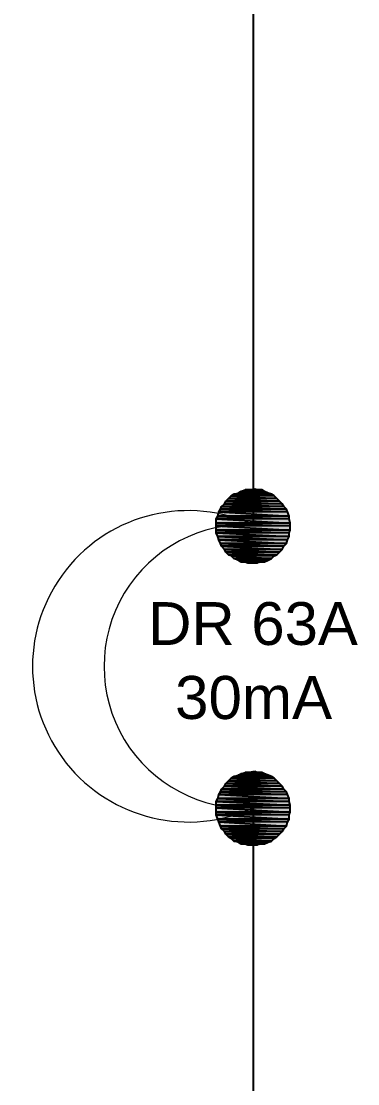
# Model space of a CAD drawing. Header units: millimetres. Extents: x 40 to 176, y -32 to 59.
# Drawn here: x 118.932 to 119.809, y 42.56 to 45.332 of the extents above; entities that cross this region are included whole.
import ezdxf

# ---------------------------------------------------------------- set-up
doc = ezdxf.new("R2010")
doc.units = ezdxf.units.MM
doc.layers.add('13 - Diagrama unifilar', color=7, linetype='Continuous', lineweight=30)
doc.styles.add('Arial0', font='arial.ttf', dxfattribs={"height": 3.14658})

msp = doc.modelspace()

# ---------------------------------------------------------------- hatches: boundary and pattern name
at = {"layer": '13 - Diagrama unifilar', "true_color": 0x000007}
h = msp.add_hatch(color=7, dxfattribs=at)
h.paths.add_polyline_path([(119.5843, 44.0982), (119.4865, 44.0982), (119.5913, 44.094)])
h.paths.add_polyline_path([(119.4865, 44.0982), (119.5913, 44.094), (119.4795, 44.094)])
h = msp.add_hatch(color=7, dxfattribs=at)
h.paths.add_polyline_path([(119.5759, 44.101), (119.4977, 44.101), (119.5843, 44.0982)])
h.paths.add_polyline_path([(119.4977, 44.101), (119.5843, 44.0982), (119.4865, 44.0982)])
h = msp.add_hatch(color=7, dxfattribs=at)
h.paths.add_polyline_path([(119.5661, 44.1052), (119.5047, 44.1052), (119.5759, 44.101)])
h.paths.add_polyline_path([(119.5047, 44.1052), (119.5759, 44.101), (119.4977, 44.101)])
h = msp.add_hatch(color=7, dxfattribs=at)
h.paths.add_polyline_path([(119.5591, 44.1093), (119.5159, 44.1093), (119.5661, 44.1052)])
h.paths.add_polyline_path([(119.5159, 44.1093), (119.5661, 44.1052), (119.5047, 44.1052)])
for points in [[(119.541, 44.1121), (119.548, 44.1093), (119.5228, 44.1093)], [(119.5159, 43.9222), (119.5591, 43.9222), (119.548, 43.9194)], [(119.541, 43.376), (119.548, 43.3719), (119.5228, 43.3719)], [(119.5159, 43.1861), (119.5591, 43.1861), (119.548, 43.1833)]]:
    msp.add_hatch(color=7, dxfattribs=at).paths.add_polyline_path(points)
h = msp.add_hatch(color=7, dxfattribs=at)
h.paths.add_polyline_path([(119.6122, 44.073), (119.4614, 44.073), (119.6164, 44.066)])
h.paths.add_polyline_path([(119.4614, 44.073), (119.6164, 44.066), (119.4544, 44.066)])
h = msp.add_hatch(color=7, dxfattribs=at)
h.paths.add_polyline_path([(119.6052, 44.08), (119.4656, 44.08), (119.6122, 44.073)])
h.paths.add_polyline_path([(119.4656, 44.08), (119.6122, 44.073), (119.4614, 44.073)])
h = msp.add_hatch(color=7, dxfattribs=at)
h.paths.add_polyline_path([(119.5983, 44.087), (119.4726, 44.087), (119.6052, 44.08)])
h.paths.add_polyline_path([(119.4726, 44.087), (119.6052, 44.08), (119.4656, 44.08)])
h = msp.add_hatch(color=7, dxfattribs=at)
h.paths.add_polyline_path([(119.5913, 44.094), (119.4795, 44.094), (119.5983, 44.087)])
h.paths.add_polyline_path([(119.4795, 44.094), (119.5983, 44.087), (119.4726, 44.087)])
h = msp.add_hatch(color=7, dxfattribs=at)
h.paths.add_polyline_path([(119.6262, 44.0521), (119.4474, 44.0521), (119.6304, 44.0409)])
h.paths.add_polyline_path([(119.4474, 44.0521), (119.6304, 44.0409), (119.4446, 44.0409)])
h = msp.add_hatch(color=7, dxfattribs=at)
h.paths.add_polyline_path([(119.6234, 44.0591), (119.4516, 44.0591), (119.6262, 44.0521)])
h.paths.add_polyline_path([(119.4516, 44.0591), (119.6262, 44.0521), (119.4474, 44.0521)])
h = msp.add_hatch(color=7, dxfattribs=at)
h.paths.add_polyline_path([(119.6164, 44.066), (119.4544, 44.066), (119.6234, 44.0591)])
h.paths.add_polyline_path([(119.4544, 44.066), (119.6234, 44.0591), (119.4516, 44.0591)])
h = msp.add_hatch(color=7, dxfattribs=at)
h.paths.add_polyline_path([(119.6304, 44.0409), (119.4446, 44.0409), (119.6304, 44.0339)])
h.paths.add_polyline_path([(119.4446, 44.0409), (119.6304, 44.0339), (119.4404, 44.0339)])
h = msp.add_hatch(color=7, dxfattribs=at)
h.paths.add_polyline_path([(119.6304, 44.0339), (119.4404, 44.0339), (119.6332, 44.0227)])
h.paths.add_polyline_path([(119.4404, 44.0339), (119.6332, 44.0227), (119.4404, 44.0227)])
h = msp.add_hatch(color=7, dxfattribs=at)
h.paths.add_polyline_path([(119.6332, 44.0227), (119.4404, 44.0227), (119.6332, 44.0158)])
h.paths.add_polyline_path([(119.4404, 44.0227), (119.6332, 44.0158), (119.4404, 44.0158)])
h = msp.add_hatch(color=7, dxfattribs=at)
h.paths.add_polyline_path([(119.6332, 44.0158), (119.4404, 44.0158), (119.6332, 44.0046)])
h.paths.add_polyline_path([(119.4404, 44.0158), (119.6332, 44.0046), (119.4404, 44.0046)])
h = msp.add_hatch(color=7, dxfattribs=at)
h.paths.add_polyline_path([(119.6332, 44.0046), (119.4404, 44.0046), (119.6304, 43.9976)])
h.paths.add_polyline_path([(119.4404, 44.0046), (119.6304, 43.9976), (119.4404, 43.9976)])
h = msp.add_hatch(color=7, dxfattribs=at)
h.paths.add_polyline_path([(119.6304, 43.9976), (119.4404, 43.9976), (119.6304, 43.9878)])
h.paths.add_polyline_path([(119.4404, 43.9976), (119.6304, 43.9878), (119.4446, 43.9878)])
h = msp.add_hatch(color=7, dxfattribs=at)
h.paths.add_polyline_path([(119.6304, 43.9878), (119.4446, 43.9878), (119.6262, 43.9794)])
h.paths.add_polyline_path([(119.4446, 43.9878), (119.6262, 43.9794), (119.4474, 43.9794)])
h = msp.add_hatch(color=7, dxfattribs=at)
h.paths.add_polyline_path([(119.6262, 43.9794), (119.4474, 43.9794), (119.6234, 43.9697)])
h.paths.add_polyline_path([(119.4474, 43.9794), (119.6234, 43.9697), (119.4516, 43.9697)])
h = msp.add_hatch(color=7, dxfattribs=at)
h.paths.add_polyline_path([(119.6234, 43.9697), (119.4516, 43.9697), (119.6164, 43.9627)])
h.paths.add_polyline_path([(119.4516, 43.9697), (119.6164, 43.9627), (119.4544, 43.9627)])
h = msp.add_hatch(color=7, dxfattribs=at)
h.paths.add_polyline_path([(119.6164, 43.9627), (119.4544, 43.9627), (119.6122, 43.9543)])
h.paths.add_polyline_path([(119.4544, 43.9627), (119.6122, 43.9543), (119.4614, 43.9543)])
h = msp.add_hatch(color=7, dxfattribs=at)
h.paths.add_polyline_path([(119.6122, 43.9543), (119.4614, 43.9543), (119.6052, 43.9473)])
h.paths.add_polyline_path([(119.4614, 43.9543), (119.6052, 43.9473), (119.4656, 43.9473)])
h = msp.add_hatch(color=7, dxfattribs=at)
h.paths.add_polyline_path([(119.6052, 43.9473), (119.4656, 43.9473), (119.5983, 43.9403)])
h.paths.add_polyline_path([(119.4656, 43.9473), (119.5983, 43.9403), (119.4726, 43.9403)])
h = msp.add_hatch(color=7, dxfattribs=at)
h.paths.add_polyline_path([(119.5983, 43.9403), (119.4726, 43.9403), (119.5913, 43.9375)])
h.paths.add_polyline_path([(119.4726, 43.9403), (119.5913, 43.9375), (119.4795, 43.9375)])
h = msp.add_hatch(color=7, dxfattribs=at)
h.paths.add_polyline_path([(119.5913, 43.9375), (119.4795, 43.9375), (119.5843, 43.9306)])
h.paths.add_polyline_path([(119.4795, 43.9375), (119.5843, 43.9306), (119.4865, 43.9306)])
h = msp.add_hatch(color=7, dxfattribs=at)
h.paths.add_polyline_path([(119.5843, 43.9306), (119.4865, 43.9306), (119.5759, 43.9264)])
h.paths.add_polyline_path([(119.4865, 43.9306), (119.5759, 43.9264), (119.4977, 43.9264)])
h = msp.add_hatch(color=7, dxfattribs=at)
h.paths.add_polyline_path([(119.5759, 43.9264), (119.4977, 43.9264), (119.5661, 43.9222)])
h.paths.add_polyline_path([(119.4977, 43.9264), (119.5661, 43.9222), (119.5047, 43.9222)])
h = msp.add_hatch(color=7, dxfattribs=at)
h.paths.add_polyline_path([(119.5159, 43.9222), (119.5228, 43.9194), (119.548, 43.9194)])
h.paths.add_polyline_path([(119.5228, 43.9194), (119.548, 43.9194), (119.541, 43.9194)])
h = msp.add_hatch(color=7, dxfattribs=at)
h.paths.add_polyline_path([(119.5983, 43.3509), (119.4726, 43.3509), (119.6052, 43.3439)])
h.paths.add_polyline_path([(119.4726, 43.3509), (119.6052, 43.3439), (119.4656, 43.3439)])
h = msp.add_hatch(color=7, dxfattribs=at)
h.paths.add_polyline_path([(119.5913, 43.3579), (119.4795, 43.3579), (119.5983, 43.3509)])
h.paths.add_polyline_path([(119.4795, 43.3579), (119.5983, 43.3509), (119.4726, 43.3509)])
h = msp.add_hatch(color=7, dxfattribs=at)
h.paths.add_polyline_path([(119.5843, 43.3621), (119.4865, 43.3621), (119.5913, 43.3579)])
h.paths.add_polyline_path([(119.4865, 43.3621), (119.5913, 43.3579), (119.4795, 43.3579)])
h = msp.add_hatch(color=7, dxfattribs=at)
h.paths.add_polyline_path([(119.5759, 43.3649), (119.4977, 43.3649), (119.5843, 43.3621)])
h.paths.add_polyline_path([(119.4977, 43.3649), (119.5843, 43.3621), (119.4865, 43.3621)])
h = msp.add_hatch(color=7, dxfattribs=at)
h.paths.add_polyline_path([(119.5661, 43.3691), (119.5047, 43.3691), (119.5759, 43.3649)])
h.paths.add_polyline_path([(119.5047, 43.3691), (119.5759, 43.3649), (119.4977, 43.3649)])
h = msp.add_hatch(color=7, dxfattribs=at)
h.paths.add_polyline_path([(119.5591, 43.3719), (119.5159, 43.3719), (119.5661, 43.3691)])
h.paths.add_polyline_path([(119.5159, 43.3719), (119.5661, 43.3691), (119.5047, 43.3691)])
h = msp.add_hatch(color=7, dxfattribs=at)
h.paths.add_polyline_path([(119.6164, 43.3286), (119.4544, 43.3286), (119.6234, 43.3216)])
h.paths.add_polyline_path([(119.4544, 43.3286), (119.6234, 43.3216), (119.4516, 43.3216)])
h = msp.add_hatch(color=7, dxfattribs=at)
h.paths.add_polyline_path([(119.6122, 43.3369), (119.4614, 43.3369), (119.6164, 43.3286)])
h.paths.add_polyline_path([(119.4614, 43.3369), (119.6164, 43.3286), (119.4544, 43.3286)])
h = msp.add_hatch(color=7, dxfattribs=at)
h.paths.add_polyline_path([(119.6052, 43.3439), (119.4656, 43.3439), (119.6122, 43.3369)])
h.paths.add_polyline_path([(119.4656, 43.3439), (119.6122, 43.3369), (119.4614, 43.3369)])
h = msp.add_hatch(color=7, dxfattribs=at)
h.paths.add_polyline_path([(119.6304, 43.3048), (119.4446, 43.3048), (119.6304, 43.2964)])
h.paths.add_polyline_path([(119.4446, 43.3048), (119.6304, 43.2964), (119.4404, 43.2964)])
h = msp.add_hatch(color=7, dxfattribs=at)
h.paths.add_polyline_path([(119.6304, 43.2964), (119.4404, 43.2964), (119.6332, 43.2867)])
h.paths.add_polyline_path([(119.4404, 43.2964), (119.6332, 43.2867), (119.4404, 43.2867)])
h = msp.add_hatch(color=7, dxfattribs=at)
h.paths.add_polyline_path([(119.6262, 43.3146), (119.4474, 43.3146), (119.6304, 43.3048)])
h.paths.add_polyline_path([(119.4474, 43.3146), (119.6304, 43.3048), (119.4446, 43.3048)])
h = msp.add_hatch(color=7, dxfattribs=at)
h.paths.add_polyline_path([(119.6234, 43.3216), (119.4516, 43.3216), (119.6262, 43.3146)])
h.paths.add_polyline_path([(119.4516, 43.3216), (119.6262, 43.3146), (119.4474, 43.3146)])
h = msp.add_hatch(color=7, dxfattribs=at)
h.paths.add_polyline_path([(119.6332, 43.2867), (119.4404, 43.2867), (119.6332, 43.2797)])
h.paths.add_polyline_path([(119.4404, 43.2867), (119.6332, 43.2797), (119.4404, 43.2797)])
h = msp.add_hatch(color=7, dxfattribs=at)
h.paths.add_polyline_path([(119.6332, 43.2797), (119.4404, 43.2797), (119.6332, 43.2685)])
h.paths.add_polyline_path([(119.4404, 43.2797), (119.6332, 43.2685), (119.4404, 43.2685)])
h = msp.add_hatch(color=7, dxfattribs=at)
h.paths.add_polyline_path([(119.6332, 43.2685), (119.4404, 43.2685), (119.6304, 43.2615)])
h.paths.add_polyline_path([(119.4404, 43.2685), (119.6304, 43.2615), (119.4404, 43.2615)])
h = msp.add_hatch(color=7, dxfattribs=at)
h.paths.add_polyline_path([(119.6304, 43.2615), (119.4404, 43.2615), (119.6304, 43.2503)])
h.paths.add_polyline_path([(119.4404, 43.2615), (119.6304, 43.2503), (119.4446, 43.2503)])
h = msp.add_hatch(color=7, dxfattribs=at)
h.paths.add_polyline_path([(119.6304, 43.2503), (119.4446, 43.2503), (119.6262, 43.2434)])
h.paths.add_polyline_path([(119.4446, 43.2503), (119.6262, 43.2434), (119.4474, 43.2434)])
h = msp.add_hatch(color=7, dxfattribs=at)
h.paths.add_polyline_path([(119.6262, 43.2434), (119.4474, 43.2434), (119.6234, 43.2322)])
h.paths.add_polyline_path([(119.4474, 43.2434), (119.6234, 43.2322), (119.4516, 43.2322)])
h = msp.add_hatch(color=7, dxfattribs=at)
h.paths.add_polyline_path([(119.6234, 43.2322), (119.4516, 43.2322), (119.6164, 43.2252)])
h.paths.add_polyline_path([(119.4516, 43.2322), (119.6164, 43.2252), (119.4544, 43.2252)])
h = msp.add_hatch(color=7, dxfattribs=at)
h.paths.add_polyline_path([(119.6164, 43.2252), (119.4544, 43.2252), (119.6122, 43.2182)])
h.paths.add_polyline_path([(119.4544, 43.2252), (119.6122, 43.2182), (119.4614, 43.2182)])
h = msp.add_hatch(color=7, dxfattribs=at)
h.paths.add_polyline_path([(119.6122, 43.2182), (119.4614, 43.2182), (119.6052, 43.2112)])
h.paths.add_polyline_path([(119.4614, 43.2182), (119.6052, 43.2112), (119.4656, 43.2112)])
h = msp.add_hatch(color=7, dxfattribs=at)
h.paths.add_polyline_path([(119.6052, 43.2112), (119.4656, 43.2112), (119.5983, 43.2042)])
h.paths.add_polyline_path([(119.4656, 43.2112), (119.5983, 43.2042), (119.4726, 43.2042)])
h = msp.add_hatch(color=7, dxfattribs=at)
h.paths.add_polyline_path([(119.5983, 43.2042), (119.4726, 43.2042), (119.5913, 43.2001)])
h.paths.add_polyline_path([(119.4726, 43.2042), (119.5913, 43.2001), (119.4795, 43.2001)])
h = msp.add_hatch(color=7, dxfattribs=at)
h.paths.add_polyline_path([(119.5913, 43.2001), (119.4795, 43.2001), (119.5843, 43.1931)])
h.paths.add_polyline_path([(119.4795, 43.2001), (119.5843, 43.1931), (119.4865, 43.1931)])
h = msp.add_hatch(color=7, dxfattribs=at)
h.paths.add_polyline_path([(119.5843, 43.1931), (119.4865, 43.1931), (119.5759, 43.1903)])
h.paths.add_polyline_path([(119.4865, 43.1931), (119.5759, 43.1903), (119.4977, 43.1903)])
h = msp.add_hatch(color=7, dxfattribs=at)
h.paths.add_polyline_path([(119.5759, 43.1903), (119.4977, 43.1903), (119.5661, 43.1861)])
h.paths.add_polyline_path([(119.4977, 43.1903), (119.5661, 43.1861), (119.5047, 43.1861)])
h = msp.add_hatch(color=7, dxfattribs=at)
h.paths.add_polyline_path([(119.5159, 43.1861), (119.5228, 43.1833), (119.548, 43.1833)])
h.paths.add_polyline_path([(119.5228, 43.1833), (119.548, 43.1833), (119.541, 43.1833)])

# ---------------------------------------------------------------- linework, layer by layer
at = {"layer": '13 - Diagrama unifilar', "color": 7, "linetype": 'Continuous', "lineweight": -2, "true_color": 0x000007}
for points in [[(119.5368, 45.5145), (119.5368, 44.0158), (119.5368, 44.0158)], [(119.5368, 43.2797), (119.5368, 41.7809), (119.5368, 41.7809)]]:
    msp.add_lwpolyline(points, dxfattribs=at)
for points in [[(119.4865, 44.0982), (119.5913, 44.094), (119.4795, 44.094)], [(119.4977, 44.101), (119.5843, 44.0982), (119.4865, 44.0982)], [(119.5843, 44.0982), (119.4865, 44.0982), (119.5913, 44.094)], [(119.5047, 44.1052), (119.5759, 44.101), (119.4977, 44.101)], [(119.5759, 44.101), (119.4977, 44.101), (119.5843, 44.0982)], [(119.5159, 44.1093), (119.5661, 44.1052), (119.5047, 44.1052)], [(119.5661, 44.1052), (119.5047, 44.1052), (119.5759, 44.101)], [(119.5228, 44.1093), (119.5591, 44.1093), (119.5159, 44.1093)], [(119.5591, 44.1093), (119.5159, 44.1093), (119.5661, 44.1052)], [(119.541, 44.1121), (119.548, 44.1093), (119.5228, 44.1093)], [(119.548, 44.1093), (119.5228, 44.1093), (119.5591, 44.1093)], [(119.4614, 44.073), (119.6164, 44.066), (119.4544, 44.066)], [(119.4656, 44.08), (119.6122, 44.073), (119.4614, 44.073)], [(119.6122, 44.073), (119.4614, 44.073), (119.6164, 44.066)], [(119.4726, 44.087), (119.6052, 44.08), (119.4656, 44.08)], [(119.6052, 44.08), (119.4656, 44.08), (119.6122, 44.073)], [(119.4795, 44.094), (119.5983, 44.087), (119.4726, 44.087)], [(119.5983, 44.087), (119.4726, 44.087), (119.6052, 44.08)], [(119.5913, 44.094), (119.4795, 44.094), (119.5983, 44.087)], [(119.4474, 44.0521), (119.6304, 44.0409), (119.4446, 44.0409)], [(119.4516, 44.0591), (119.6262, 44.0521), (119.4474, 44.0521)], [(119.6262, 44.0521), (119.4474, 44.0521), (119.6304, 44.0409)], [(119.4544, 44.066), (119.6234, 44.0591), (119.4516, 44.0591)], [(119.6234, 44.0591), (119.4516, 44.0591), (119.6262, 44.0521)], [(119.6164, 44.066), (119.4544, 44.066), (119.6234, 44.0591)], [(119.4446, 44.0409), (119.6304, 44.0339), (119.4404, 44.0339)], [(119.6304, 44.0339), (119.4404, 44.0339), (119.6332, 44.0227)], [(119.4404, 44.0339), (119.6332, 44.0227), (119.4404, 44.0227)], [(119.6332, 44.0227), (119.4404, 44.0227), (119.6332, 44.0158)], [(119.4404, 44.0227), (119.6332, 44.0158), (119.4404, 44.0158)], [(119.6332, 44.0158), (119.4404, 44.0158), (119.6332, 44.0046)], [(119.4404, 44.0158), (119.6332, 44.0046), (119.4404, 44.0046)], [(119.6304, 44.0409), (119.4446, 44.0409), (119.6304, 44.0339)], [(119.6332, 44.0046), (119.4404, 44.0046), (119.6304, 43.9976)], [(119.4404, 44.0046), (119.6304, 43.9976), (119.4404, 43.9976)], [(119.6304, 43.9976), (119.4404, 43.9976), (119.6304, 43.9878)], [(119.4404, 43.9976), (119.6304, 43.9878), (119.4446, 43.9878)], [(119.6304, 43.9878), (119.4446, 43.9878), (119.6262, 43.9794)], [(119.4446, 43.9878), (119.6262, 43.9794), (119.4474, 43.9794)], [(119.6262, 43.9794), (119.4474, 43.9794), (119.6234, 43.9697)], [(119.4474, 43.9794), (119.6234, 43.9697), (119.4516, 43.9697)], [(119.6234, 43.9697), (119.4516, 43.9697), (119.6164, 43.9627)], [(119.4516, 43.9697), (119.6164, 43.9627), (119.4544, 43.9627)], [(119.6164, 43.9627), (119.4544, 43.9627), (119.6122, 43.9543)], [(119.4544, 43.9627), (119.6122, 43.9543), (119.4614, 43.9543)], [(119.6122, 43.9543), (119.4614, 43.9543), (119.6052, 43.9473)], [(119.4614, 43.9543), (119.6052, 43.9473), (119.4656, 43.9473)], [(119.6052, 43.9473), (119.4656, 43.9473), (119.5983, 43.9403)], [(119.4656, 43.9473), (119.5983, 43.9403), (119.4726, 43.9403)], [(119.5983, 43.9403), (119.4726, 43.9403), (119.5913, 43.9375)], [(119.4726, 43.9403), (119.5913, 43.9375), (119.4795, 43.9375)], [(119.5913, 43.9375), (119.4795, 43.9375), (119.5843, 43.9306)], [(119.4795, 43.9375), (119.5843, 43.9306), (119.4865, 43.9306)], [(119.5843, 43.9306), (119.4865, 43.9306), (119.5759, 43.9264)], [(119.4865, 43.9306), (119.5759, 43.9264), (119.4977, 43.9264)], [(119.5759, 43.9264), (119.4977, 43.9264), (119.5661, 43.9222)], [(119.4977, 43.9264), (119.5661, 43.9222), (119.5047, 43.9222)], [(119.5661, 43.9222), (119.5047, 43.9222), (119.5591, 43.9222)], [(119.5047, 43.9222), (119.5591, 43.9222), (119.5159, 43.9222)], [(119.5159, 43.9222), (119.5228, 43.9194), (119.548, 43.9194)], [(119.5159, 43.9222), (119.5591, 43.9222), (119.548, 43.9194)], [(119.5228, 43.9194), (119.548, 43.9194), (119.541, 43.9194)], [(119.4726, 43.3509), (119.6052, 43.3439), (119.4656, 43.3439)], [(119.4795, 43.3579), (119.5983, 43.3509), (119.4726, 43.3509)], [(119.5983, 43.3509), (119.4726, 43.3509), (119.6052, 43.3439)], [(119.4865, 43.3621), (119.5913, 43.3579), (119.4795, 43.3579)], [(119.5913, 43.3579), (119.4795, 43.3579), (119.5983, 43.3509)], [(119.4977, 43.3649), (119.5843, 43.3621), (119.4865, 43.3621)], [(119.5843, 43.3621), (119.4865, 43.3621), (119.5913, 43.3579)], [(119.5047, 43.3691), (119.5759, 43.3649), (119.4977, 43.3649)], [(119.5759, 43.3649), (119.4977, 43.3649), (119.5843, 43.3621)], [(119.5159, 43.3719), (119.5661, 43.3691), (119.5047, 43.3691)], [(119.5661, 43.3691), (119.5047, 43.3691), (119.5759, 43.3649)], [(119.5228, 43.3719), (119.5591, 43.3719), (119.5159, 43.3719)], [(119.5591, 43.3719), (119.5159, 43.3719), (119.5661, 43.3691)], [(119.541, 43.376), (119.548, 43.3719), (119.5228, 43.3719)], [(119.548, 43.3719), (119.5228, 43.3719), (119.5591, 43.3719)], [(119.4544, 43.3286), (119.6234, 43.3216), (119.4516, 43.3216)], [(119.4614, 43.3369), (119.6164, 43.3286), (119.4544, 43.3286)], [(119.6164, 43.3286), (119.4544, 43.3286), (119.6234, 43.3216)], [(119.4656, 43.3439), (119.6122, 43.3369), (119.4614, 43.3369)], [(119.6122, 43.3369), (119.4614, 43.3369), (119.6164, 43.3286)], [(119.6052, 43.3439), (119.4656, 43.3439), (119.6122, 43.3369)], [(119.4446, 43.3048), (119.6304, 43.2964), (119.4404, 43.2964)], [(119.6304, 43.2964), (119.4404, 43.2964), (119.6332, 43.2867)], [(119.4404, 43.2964), (119.6332, 43.2867), (119.4404, 43.2867)], [(119.4474, 43.3146), (119.6304, 43.3048), (119.4446, 43.3048)], [(119.6304, 43.3048), (119.4446, 43.3048), (119.6304, 43.2964)], [(119.4516, 43.3216), (119.6262, 43.3146), (119.4474, 43.3146)], [(119.6262, 43.3146), (119.4474, 43.3146), (119.6304, 43.3048)], [(119.6234, 43.3216), (119.4516, 43.3216), (119.6262, 43.3146)], [(119.6332, 43.2867), (119.4404, 43.2867), (119.6332, 43.2797)], [(119.4404, 43.2867), (119.6332, 43.2797), (119.4404, 43.2797)], [(119.6332, 43.2797), (119.4404, 43.2797), (119.6332, 43.2685)], [(119.4404, 43.2797), (119.6332, 43.2685), (119.4404, 43.2685)], [(119.6332, 43.2685), (119.4404, 43.2685), (119.6304, 43.2615)], [(119.4404, 43.2685), (119.6304, 43.2615), (119.4404, 43.2615)], [(119.6304, 43.2615), (119.4404, 43.2615), (119.6304, 43.2503)], [(119.4404, 43.2615), (119.6304, 43.2503), (119.4446, 43.2503)], [(119.6304, 43.2503), (119.4446, 43.2503), (119.6262, 43.2434)], [(119.4446, 43.2503), (119.6262, 43.2434), (119.4474, 43.2434)], [(119.6262, 43.2434), (119.4474, 43.2434), (119.6234, 43.2322)], [(119.4474, 43.2434), (119.6234, 43.2322), (119.4516, 43.2322)], [(119.6234, 43.2322), (119.4516, 43.2322), (119.6164, 43.2252)], [(119.4516, 43.2322), (119.6164, 43.2252), (119.4544, 43.2252)], [(119.6164, 43.2252), (119.4544, 43.2252), (119.6122, 43.2182)], [(119.4544, 43.2252), (119.6122, 43.2182), (119.4614, 43.2182)], [(119.6122, 43.2182), (119.4614, 43.2182), (119.6052, 43.2112)], [(119.4614, 43.2182), (119.6052, 43.2112), (119.4656, 43.2112)], [(119.6052, 43.2112), (119.4656, 43.2112), (119.5983, 43.2042)], [(119.4656, 43.2112), (119.5983, 43.2042), (119.4726, 43.2042)], [(119.5983, 43.2042), (119.4726, 43.2042), (119.5913, 43.2001)], [(119.4726, 43.2042), (119.5913, 43.2001), (119.4795, 43.2001)], [(119.5913, 43.2001), (119.4795, 43.2001), (119.5843, 43.1931)], [(119.4795, 43.2001), (119.5843, 43.1931), (119.4865, 43.1931)], [(119.5843, 43.1931), (119.4865, 43.1931), (119.5759, 43.1903)], [(119.4865, 43.1931), (119.5759, 43.1903), (119.4977, 43.1903)], [(119.5759, 43.1903), (119.4977, 43.1903), (119.5661, 43.1861)], [(119.4977, 43.1903), (119.5661, 43.1861), (119.5047, 43.1861)], [(119.5661, 43.1861), (119.5047, 43.1861), (119.5591, 43.1861)], [(119.5047, 43.1861), (119.5591, 43.1861), (119.5159, 43.1861)], [(119.5159, 43.1861), (119.5228, 43.1833), (119.548, 43.1833)], [(119.5159, 43.1861), (119.5591, 43.1861), (119.548, 43.1833)], [(119.5228, 43.1833), (119.548, 43.1833), (119.541, 43.1833)]]:
    msp.add_lwpolyline(points, close=True, dxfattribs=at)
at = {"layer": '13 - Diagrama unifilar', "color": 7, "linetype": 'Continuous', "lineweight": 20, "true_color": 0x000007}
for points in [[(119.5396, 44.0172), (119.3692, 44.0968), (119.1653, 44.0493), (119.0493, 43.9012), (119.0493, 43.9012), (118.932, 43.7532), (118.932, 43.5451), (119.0493, 43.397), (119.0493, 43.397), (119.1653, 43.2503), (119.3692, 43.2014), (119.5396, 43.2811)], [(119.5382, 44.0186), (119.4013, 44.0269), (119.2714, 43.9571), (119.2002, 43.8398), (119.2002, 43.8398), (119.1303, 43.7224), (119.1303, 43.5758), (119.2002, 43.4585), (119.2002, 43.4585), (119.2714, 43.3411), (119.4013, 43.2727), (119.5382, 43.2797)]]:
    msp.add_open_spline(points, degree=3, knots=[0, 0, 0, 0, 0.083333, 0.083333, 0.083333, 0.083334, 0.166667, 0.166667, 0.166667, 0.166668, 1, 1, 1, 1], dxfattribs=at)

# ---------------------------------------------------------------- texts
at = {"layer": '13 - Diagrama unifilar', "color": 7, "true_color": 0x000007, "style": 'Arial0'}
for s, height, p in [('DR 63A', 0.11172, (119.263, 43.705)), ('30mA', 0.11224, (119.3329, 43.5119))]:
    msp.add_text(s, height=height, dxfattribs=at).set_placement(p)

doc.saveas('drawing.dxf')
